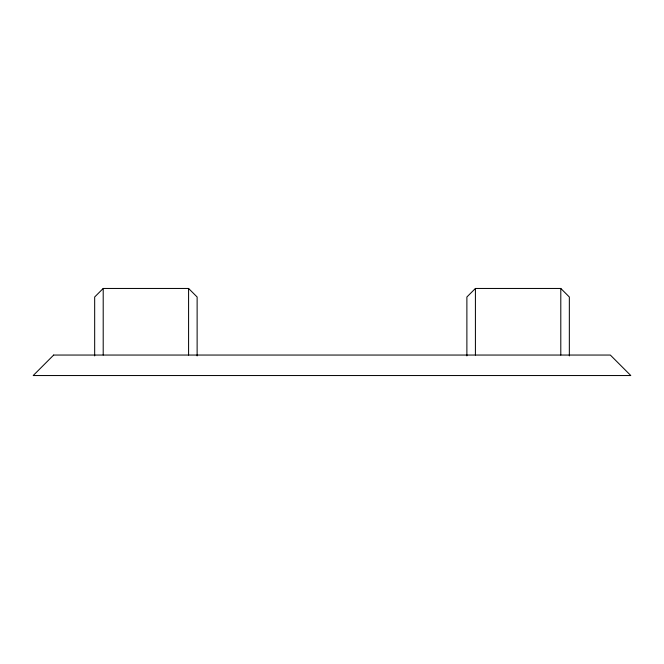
<?xml version="1.0" encoding="UTF-8"?>
<svg xmlns="http://www.w3.org/2000/svg" width="664" height="664" viewBox="0 0 664 664"><rect width="100%" height="100%" fill="white"/><g stroke="black" fill="none" stroke-linecap="round" stroke-linejoin="round"><path stroke-width="1" d="M197.125 355.904L197.125 296.991L188.584 288.458L103.202 288.458L94.67 296.991L94.67 355.904M569.338 355.904L569.338 296.991L560.798 288.458L475.416 288.458L466.883 296.991L466.883 355.904M560.798 288.458L560.798 355.049M475.416 288.458L475.416 355.049M188.584 288.458L188.584 355.049M103.202 288.458L103.202 355.049M53.668 355.049L33.2 375.542L630.8 375.542L610.332 355.049L53.668 355.049"/></g></svg>
